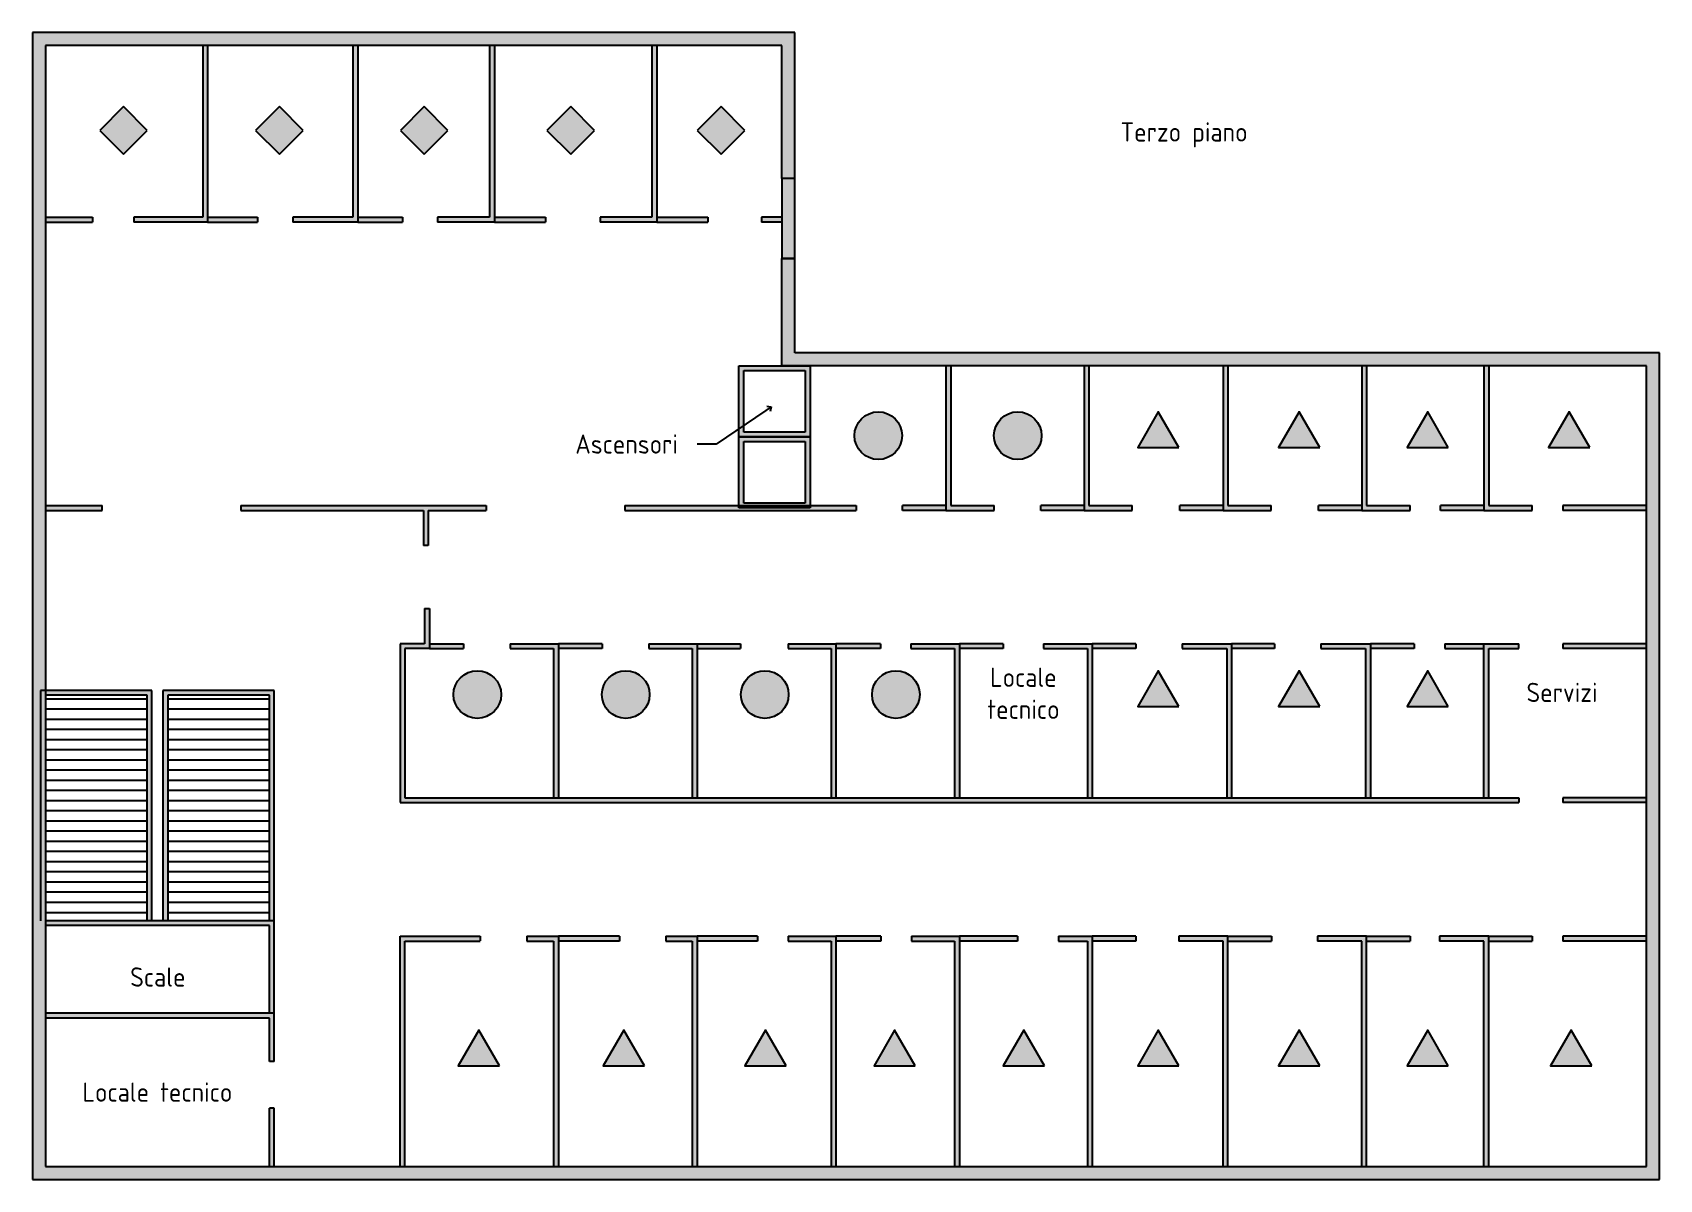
# Model space of a CAD drawing. Header units: metres. Extents: x 0 to 390, y 0 to 35.
# Drawn here: x 254 to 304.8, y -0.4 to 35.4 of the extents above; entities that cross this region are included whole.
import ezdxf
from ezdxf import colors
from ezdxf.entities.mleader import LeaderData, LeaderLine
from ezdxf.enums import TextEntityAlignment as Align
from ezdxf.math import Vec2, Vec3

# ---------------------------------------------------------------- set-up
doc = ezdxf.new("R2010")
doc.units = ezdxf.units.M
for name, color, linetype in [('00 PLANIMETRIA', 7, 'Continuous'), ('97 ANNOTAZIONI', 7, 'Continuous'), ('99 UTENZE', 7, 'Continuous')]:
    doc.layers.add(name, color=color, linetype=linetype)
doc.layers.get('0').off()
doc.styles.get("Standard").update_dxf_attribs({"font": 'isocp.shx', "height": 0.6, "bigfont": '@extfont2.shx'})
pattern_1 = [(0, (254.42965, 0), (0, 0.3175), [])]
pattern_2 = [(0, (194.43, 0), (0, 6.985), [5.08, -1.905]), (90, (194.43, 0), (-6.985, 4e-16), [5.08, -1.905])]

# ---------------------------------------------------------------- blocks, each defined once
blk = doc.blocks.new('_Open90')
at = {"color": 0, "linetype": 'ByBlock', "lineweight": -2}
for p, q in [((0, 0), (-1, 0)), ((-0.5, 0.5), (0, 0)), ((0, 0), (-0.5, -0.5))]:
    blk.add_line(p, q, dxfattribs=at)

msp = doc.modelspace()

# ---------------------------------------------------------------- hatches: boundary and pattern name
at = {"layer": '00 PLANIMETRIA'}
h = msp.add_hatch(color=256, dxfattribs=at)
h.dxf.hatch_style = 1
h.paths.add_polyline_path([(277.43, 30.848), (277.83, 30.848), (277.83, 35.4), (254.03, 35.4), (254.03, -0.4), (304.83, -0.4), (304.83, 25.4), (277.83, 25.4), (277.83, 28.348), (277.43, 28.348), (277.43, 25), (304.43, 25), (304.43, 0), (254.43, 0), (254.43, 35), (277.43, 35)])
h = msp.add_hatch(color=256, dxfattribs=at)
h.dxf.hatch_style = 1
h.paths.add_polyline_path([(259.492, 35), (259.342, 35), (259.342, 29.633), (257.188, 29.633), (257.188, 29.483), (259.492, 29.483)])
h = msp.add_hatch(color=256, dxfattribs=at)
h.dxf.hatch_style = 1
h.paths.add_polyline_path([(264.185, 35), (264.035, 35), (264.035, 29.633), (262.16, 29.633), (262.16, 29.483), (264.185, 29.483)])
h = msp.add_hatch(color=256, dxfattribs=at)
h.dxf.hatch_style = 1
h.paths.add_polyline_path([(268.453, 35), (268.303, 35), (268.303, 29.633), (266.674, 29.633), (266.674, 29.483), (268.453, 29.483)])
h = msp.add_hatch(color=256, dxfattribs=at)
h.dxf.hatch_style = 1
h.paths.add_polyline_path([(273.52, 35), (273.37, 35), (273.37, 29.633), (271.755, 29.633), (271.755, 29.483), (273.52, 29.483)])
h = msp.add_hatch(color=256, dxfattribs=at)
h.dxf.hatch_style = 1
h.paths.add_polyline_path([(277.43, 28.348), (277.83, 28.348), (277.83, 30.848), (277.43, 30.848)])
h = msp.add_hatch(dxfattribs=at)
h.set_pattern_fill('ANGLE', color=256)
h.set_pattern_definition(pattern_2)
h.paths.add_polyline_path([(282.64, 30.848), (282.24, 30.848), (282.24, 29.558), (282.64, 29.558)])
h = msp.add_hatch(color=256, dxfattribs=at)
h.dxf.hatch_style = 1
h.paths.add_polyline_path([(255.902, 29.633), (254.43, 29.633), (254.43, 29.483), (255.902, 29.483)])
h = msp.add_hatch(color=256, dxfattribs=at)
h.dxf.hatch_style = 1
h.paths.add_polyline_path([(261.05, 29.633), (259.492, 29.633), (259.492, 29.483), (261.05, 29.483)])
h = msp.add_hatch(color=256, dxfattribs=at)
h.dxf.hatch_style = 1
h.paths.add_polyline_path([(265.58, 29.633), (264.185, 29.633), (264.185, 29.483), (265.58, 29.483)])
h = msp.add_hatch(color=256, dxfattribs=at)
h.dxf.hatch_style = 1
h.paths.add_polyline_path([(270.048, 29.633), (268.453, 29.633), (268.453, 29.483), (270.048, 29.483)])
h = msp.add_hatch(color=256, dxfattribs=at)
h.dxf.hatch_style = 1
h.paths.add_polyline_path([(275.119, 29.633), (273.52, 29.633), (273.52, 29.483), (275.119, 29.483)])
h = msp.add_hatch(color=256, dxfattribs=at)
h.dxf.hatch_style = 1
h.paths.add_polyline_path([(277.43, 29.633), (276.796, 29.633), (276.796, 29.483), (277.43, 29.483)])
h = msp.add_hatch(dxfattribs=at)
h.set_pattern_fill('ANGLE', color=256)
h.set_pattern_definition(pattern_2)
h.paths.add_polyline_path([(282.64, 29.558), (282.24, 29.558), (282.24, 28.348), (282.64, 28.348)])
h = msp.add_hatch(color=256, dxfattribs=at)
h.dxf.hatch_style = 1
h.paths.add_polyline_path([(276.235, 24.85), (278.156, 24.85), (278.156, 22.93), (276.235, 22.93), (276.235, 23.134), (276.085, 23.032), (276.085, 22.78), (278.306, 22.78), (278.306, 25), (276.085, 25), (276.085, 23.032), (276.235, 23.134)])
h = msp.add_hatch(dxfattribs=at)
h.set_pattern_fill('ANGLE', color=256)
h.set_pattern_definition(pattern_2)
h.paths.add_polyline_path([(283.115, 25), (280.895, 25), (280.895, 23.032), (281.045, 23.134), (281.045, 24.85), (282.965, 24.85), (282.965, 22.93), (281.045, 22.93), (281.045, 23.134), (280.895, 23.032), (280.895, 22.78), (283.115, 22.78)])
h = msp.add_hatch(color=256, dxfattribs=at)
h.dxf.hatch_style = 1
h.paths.add_polyline_path([(282.701, 25), (282.551, 25), (282.551, 20.485), (284.056, 20.485), (284.056, 20.635), (282.701, 20.635)])
h = msp.add_hatch(color=256, dxfattribs=at)
h.dxf.hatch_style = 1
h.paths.add_polyline_path([(288.369, 20.635), (287.014, 20.635), (287.014, 25), (286.864, 25), (286.864, 20.485), (288.369, 20.485)])
h = msp.add_hatch(color=256, dxfattribs=at)
h.dxf.hatch_style = 1
h.paths.add_polyline_path([(292.71, 20.635), (291.355, 20.635), (291.355, 25), (291.205, 25), (291.205, 20.485), (292.71, 20.485)])
h = msp.add_hatch(color=256, dxfattribs=at)
h.dxf.hatch_style = 1
h.paths.add_polyline_path([(297.042, 20.635), (295.687, 20.635), (295.687, 25), (295.537, 25), (295.537, 20.485), (297.042, 20.485)])
h = msp.add_hatch(color=256, dxfattribs=at)
h.dxf.hatch_style = 1
h.paths.add_polyline_path([(300.853, 20.635), (299.498, 20.635), (299.498, 25), (299.348, 25), (299.348, 20.485), (300.853, 20.485)])
h = msp.add_hatch(color=256, dxfattribs=at)
h.dxf.hatch_style = 1
h.paths.add_polyline_path([(278.306, 22.78), (276.085, 22.78), (276.085, 20.635), (278.306, 20.635)])
h.paths.add_polyline_path([(276.235, 22.63), (278.156, 22.63), (278.156, 20.71), (276.235, 20.71)], flags=16)
h = msp.add_hatch(color=256, dxfattribs=at)
h.dxf.hatch_style = 1
h.paths.add_polyline_path([(256.201, 20.635), (254.43, 20.635), (254.43, 20.485), (256.201, 20.485)])
h = msp.add_hatch(color=256, dxfattribs=at)
h.dxf.hatch_style = 1
h.paths.add_polyline_path([(268.196, 20.635), (266.387, 20.635), (266.235, 20.635), (260.536, 20.635), (260.536, 20.485), (266.235, 20.485), (266.235, 19.384), (266.385, 19.384), (266.385, 20.485), (268.196, 20.485)])
h = msp.add_hatch(color=256, dxfattribs=at)
h.dxf.hatch_style = 1
h.paths.add_polyline_path([(279.744, 20.635), (278.306, 20.635), (278.306, 20.56), (276.085, 20.56), (276.085, 20.635), (272.526, 20.635), (272.526, 20.485), (279.744, 20.485)])
h = msp.add_hatch(color=256, dxfattribs=at)
h.dxf.hatch_style = 1
h.paths.add_polyline_path([(278.306, 20.635), (276.085, 20.635), (276.085, 20.56), (278.306, 20.56)], flags=17)
h = msp.add_hatch(color=256, dxfattribs=at)
h.dxf.hatch_style = 1
h.paths.add_polyline_path([(282.551, 20.635), (281.199, 20.635), (281.199, 20.485), (282.551, 20.485)])
h = msp.add_hatch(color=256, dxfattribs=at)
h.dxf.hatch_style = 1
h.paths.add_polyline_path([(286.864, 20.635), (285.511, 20.635), (285.511, 20.485), (286.864, 20.485)])
h = msp.add_hatch(color=256, dxfattribs=at)
h.dxf.hatch_style = 1
h.paths.add_polyline_path([(291.205, 20.635), (289.853, 20.635), (289.853, 20.485), (291.205, 20.485)])
h = msp.add_hatch(color=256, dxfattribs=at)
h.dxf.hatch_style = 1
h.paths.add_polyline_path([(295.537, 20.635), (294.184, 20.635), (294.184, 20.485), (295.537, 20.485)])
h = msp.add_hatch(color=256, dxfattribs=at)
h.dxf.hatch_style = 1
h.paths.add_polyline_path([(299.348, 20.635), (297.995, 20.635), (297.995, 20.485), (299.348, 20.485)])
h = msp.add_hatch(color=256, dxfattribs=at)
h.dxf.hatch_style = 1
h.paths.add_polyline_path([(304.43, 20.635), (301.817, 20.635), (301.817, 20.485), (304.43, 20.485)])
h = msp.add_hatch(color=256, dxfattribs=at)
h.dxf.hatch_style = 1
h.paths.add_polyline_path([(300.435, 11.513), (265.655, 11.513), (265.655, 16.172), (266.421, 16.172), (266.421, 17.425), (266.271, 17.425), (266.271, 16.322), (265.505, 16.322), (265.505, 11.363), (300.435, 11.363)])
h = msp.add_hatch(color=256, dxfattribs=at)
h.dxf.hatch_style = 1
h.paths.add_polyline_path([(267.484, 16.322), (266.421, 16.322), (266.421, 16.172), (267.484, 16.172)])
h = msp.add_hatch(color=256, dxfattribs=at)
h.dxf.hatch_style = 1
h.paths.add_polyline_path([(270.449, 16.322), (268.945, 16.322), (268.945, 16.172), (270.299, 16.172), (270.299, 11.513), (270.449, 11.513)], flags=17)
h = msp.add_hatch(color=256, dxfattribs=at)
h.dxf.hatch_style = 1
h.paths.add_polyline_path([(271.816, 16.322), (270.449, 16.322), (270.449, 16.172), (271.816, 16.172)], flags=17)
h = msp.add_hatch(color=256, dxfattribs=at)
h.dxf.hatch_style = 1
h.paths.add_polyline_path([(274.779, 16.322), (273.269, 16.322), (273.269, 16.172), (274.629, 16.172), (274.629, 11.513), (274.779, 11.513)], flags=17)
h = msp.add_hatch(color=256, dxfattribs=at)
h.dxf.hatch_style = 1
h.paths.add_polyline_path([(276.14, 16.322), (274.779, 16.322), (274.779, 16.172), (276.14, 16.172)], flags=17)
h = msp.add_hatch(color=256, dxfattribs=at)
h.dxf.hatch_style = 1
h.paths.add_polyline_path([(279.116, 16.322), (277.62, 16.322), (277.62, 16.172), (278.966, 16.172), (278.966, 11.513), (279.116, 11.513)], flags=17)
h = msp.add_hatch(color=256, dxfattribs=at)
h.dxf.hatch_style = 1
h.paths.add_polyline_path([(280.504, 16.322), (279.116, 16.322), (279.116, 16.172), (280.504, 16.172)], flags=17)
h = msp.add_hatch(color=256, dxfattribs=at)
h.dxf.hatch_style = 1
h.paths.add_polyline_path([(282.972, 16.322), (281.459, 16.322), (281.459, 16.172), (282.822, 16.172), (282.822, 11.513), (282.972, 11.513)], flags=17)
h = msp.add_hatch(color=256, dxfattribs=at)
h.dxf.hatch_style = 1
h.paths.add_polyline_path([(284.335, 16.322), (282.972, 16.322), (282.972, 16.172), (284.335, 16.172)], flags=17)
h = msp.add_hatch(color=256, dxfattribs=at)
h.dxf.hatch_style = 1
h.paths.add_polyline_path([(287.118, 16.322), (285.595, 16.322), (285.595, 16.172), (286.968, 16.172), (286.968, 11.513), (287.118, 11.513)], flags=17)
h = msp.add_hatch(color=256, dxfattribs=at)
h.dxf.hatch_style = 1
h.paths.add_polyline_path([(288.483, 16.322), (287.118, 16.322), (287.118, 16.172), (288.483, 16.172)], flags=17)
h = msp.add_hatch(color=256, dxfattribs=at)
h.dxf.hatch_style = 1
h.paths.add_polyline_path([(291.469, 16.322), (289.93, 16.322), (289.93, 16.172), (291.319, 16.172), (291.319, 11.513), (291.469, 11.513)], flags=17)
h = msp.add_hatch(color=256, dxfattribs=at)
h.dxf.hatch_style = 1
h.paths.add_polyline_path([(292.812, 16.322), (291.469, 16.322), (291.469, 16.172), (292.812, 16.172)], flags=17)
h = msp.add_hatch(color=256, dxfattribs=at)
h.dxf.hatch_style = 1
h.paths.add_polyline_path([(295.802, 16.322), (294.252, 16.322), (294.252, 16.172), (295.652, 16.172), (295.652, 11.513), (295.802, 11.513)], flags=17)
h = msp.add_hatch(color=256, dxfattribs=at)
h.dxf.hatch_style = 1
h.paths.add_polyline_path([(297.172, 16.322), (295.802, 16.322), (295.802, 16.172), (297.172, 16.172)], flags=17)
h = msp.add_hatch(color=256, dxfattribs=at)
h.dxf.hatch_style = 1
h.paths.add_polyline_path([(299.348, 16.322), (298.124, 16.322), (298.124, 16.172), (299.348, 16.172)], flags=17)
h = msp.add_hatch(color=256, dxfattribs=at)
h.dxf.hatch_style = 1
h.paths.add_polyline_path([(300.442, 16.322), (299.348, 16.322), (299.348, 11.513), (299.498, 11.513), (299.498, 16.172), (300.442, 16.172)])
h = msp.add_hatch(color=256, dxfattribs=at)
h.dxf.hatch_style = 1
h.paths.add_polyline_path([(304.43, 16.322), (301.817, 16.322), (301.817, 16.172), (304.43, 16.172)])
h = msp.add_hatch(color=256, dxfattribs=at)
h.dxf.hatch_style = 1
h.paths.add_polyline_path([(257.756, 14.867), (254.43, 14.867), (254.43, 14.717), (257.606, 14.717), (257.606, 7.672), (257.756, 7.672)])
h = msp.add_hatch(color=256, dxfattribs=at)
h.dxf.hatch_style = 1
h.paths.add_polyline_path([(261.578, 14.867), (258.101, 14.867), (258.101, 7.672), (258.251, 7.672), (258.251, 14.717), (261.428, 14.717), (261.428, 7.672), (261.578, 7.672)])
h = msp.add_hatch(dxfattribs=at)
h.set_pattern_fill('LINE', color=256, scale=0.1)
h.set_pattern_definition(pattern_1)
h.paths.add_polyline_path([(257.606, 7.672), (257.606, 14.717), (254.43, 14.717), (254.43, 7.672)])
h = msp.add_hatch(dxfattribs=at)
h.set_pattern_fill('LINE', color=256, scale=0.1)
h.set_pattern_definition(pattern_1)
h.paths.add_polyline_path([(258.251, 7.672), (261.428, 7.672), (261.428, 14.717), (258.251, 14.717)])
h = msp.add_hatch(color=256, dxfattribs=at)
h.dxf.hatch_style = 1
h.paths.add_polyline_path([(304.43, 11.513), (301.817, 11.513), (301.817, 11.363), (304.43, 11.363)])
h = msp.add_hatch(color=256, dxfattribs=at)
h.dxf.hatch_style = 1
h.paths.add_polyline_path([(261.578, 7.672), (254.43, 7.672), (254.43, 7.522), (261.428, 7.522), (261.428, 4.789), (261.578, 4.789)])
h = msp.add_hatch(color=256, dxfattribs=at)
h.dxf.hatch_style = 1
h.paths.add_polyline_path([(268.002, 7.192), (265.505, 7.192), (265.505, 0), (265.655, 0), (265.655, 7.042), (268.002, 7.042)])
h = msp.add_hatch(color=256, dxfattribs=at)
h.dxf.hatch_style = 1
h.paths.add_polyline_path([(270.449, 7.192), (269.469, 7.192), (269.469, 7.042), (270.299, 7.042), (270.299, 0), (270.449, 0)])
h = msp.add_hatch(color=256, dxfattribs=at)
h.dxf.hatch_style = 1
h.paths.add_polyline_path([(272.359, 7.192), (270.449, 7.192), (270.449, 7.042), (272.359, 7.042)])
h = msp.add_hatch(color=256, dxfattribs=at)
h.dxf.hatch_style = 1
h.paths.add_polyline_path([(274.779, 7.192), (273.799, 7.192), (273.799, 7.042), (274.629, 7.042), (274.629, 0), (274.779, 0)])
h = msp.add_hatch(color=256, dxfattribs=at)
h.dxf.hatch_style = 1
h.paths.add_polyline_path([(276.671, 7.192), (274.779, 7.192), (274.779, 7.042), (276.671, 7.042)])
h = msp.add_hatch(color=256, dxfattribs=at)
h.dxf.hatch_style = 1
h.paths.add_polyline_path([(279.116, 7.192), (277.624, 7.192), (277.624, 7.042), (278.966, 7.042), (278.966, 0), (279.116, 0)])
h = msp.add_hatch(color=256, dxfattribs=at)
h.dxf.hatch_style = 1
h.paths.add_polyline_path([(280.516, 7.192), (279.116, 7.192), (279.116, 7.042), (280.516, 7.042)])
h = msp.add_hatch(color=256, dxfattribs=at)
h.dxf.hatch_style = 1
h.paths.add_polyline_path([(282.972, 7.192), (281.476, 7.192), (281.476, 7.042), (282.822, 7.042), (282.822, 0), (282.972, 0)])
h = msp.add_hatch(color=256, dxfattribs=at)
h.dxf.hatch_style = 1
h.paths.add_polyline_path([(284.788, 7.192), (282.972, 7.192), (282.972, 7.042), (284.788, 7.042)])
h = msp.add_hatch(color=256, dxfattribs=at)
h.dxf.hatch_style = 1
h.paths.add_polyline_path([(287.118, 7.192), (286.063, 7.192), (286.063, 7.042), (286.968, 7.042), (286.968, 0), (287.118, 0)])
h = msp.add_hatch(color=256, dxfattribs=at)
h.dxf.hatch_style = 1
h.paths.add_polyline_path([(288.483, 7.192), (287.118, 7.192), (287.118, 7.042), (288.483, 7.042)])
h = msp.add_hatch(color=256, dxfattribs=at)
h.dxf.hatch_style = 1
h.paths.add_polyline_path([(291.355, 7.192), (289.823, 7.192), (289.823, 7.042), (291.205, 7.042), (291.205, 0), (291.355, 0)])
h = msp.add_hatch(color=256, dxfattribs=at)
h.dxf.hatch_style = 1
h.paths.add_polyline_path([(292.718, 7.192), (291.355, 7.192), (291.355, 7.042), (292.718, 7.042)])
h = msp.add_hatch(color=256, dxfattribs=at)
h.dxf.hatch_style = 1
h.paths.add_polyline_path([(295.687, 7.192), (294.155, 7.192), (294.155, 7.042), (295.537, 7.042), (295.537, 0), (295.687, 0)])
h = msp.add_hatch(color=256, dxfattribs=at)
h.dxf.hatch_style = 1
h.paths.add_polyline_path([(297.049, 7.192), (295.687, 7.192), (295.687, 7.042), (297.049, 7.042)])
h = msp.add_hatch(color=256, dxfattribs=at)
h.dxf.hatch_style = 1
h.paths.add_polyline_path([(299.498, 7.192), (297.966, 7.192), (297.966, 7.042), (299.348, 7.042), (299.348, 0), (299.498, 0)])
h = msp.add_hatch(color=256, dxfattribs=at)
h.dxf.hatch_style = 1
h.paths.add_polyline_path([(300.86, 7.192), (299.498, 7.192), (299.498, 7.042), (300.86, 7.042)])
h = msp.add_hatch(color=256, dxfattribs=at)
h.dxf.hatch_style = 1
h.paths.add_polyline_path([(304.43, 7.192), (301.817, 7.192), (301.817, 7.042), (304.43, 7.042)])
h = msp.add_hatch(color=256, dxfattribs=at)
h.dxf.hatch_style = 1
h.paths.add_polyline_path([(261.578, 4.789), (254.43, 4.789), (254.43, 4.639), (261.428, 4.639), (261.428, 3.279), (261.578, 3.279)])
h = msp.add_hatch(color=256, dxfattribs=at)
h.dxf.hatch_style = 1
h.paths.add_polyline_path([(261.578, 1.83), (261.428, 1.83), (261.428, 0), (261.578, 0)])
at = {"layer": '99 UTENZE'}
h = msp.add_hatch(color=256, dxfattribs=at)
h.dxf.hatch_style = 1
h.paths.add_polyline_path([(257.614, 32.347), (256.87, 33.09), (256.127, 32.347), (256.87, 31.603)])
h = msp.add_hatch(color=256, dxfattribs=at)
h.dxf.hatch_style = 1
h.paths.add_polyline_path([(262.481, 32.347), (261.737, 33.09), (260.994, 32.347), (261.737, 31.603)])
h = msp.add_hatch(color=256, dxfattribs=at)
h.dxf.hatch_style = 1
h.paths.add_polyline_path([(267.002, 32.347), (266.258, 33.09), (265.515, 32.347), (266.258, 31.603)])
h = msp.add_hatch(color=256, dxfattribs=at)
h.dxf.hatch_style = 1
h.paths.add_polyline_path([(271.58, 32.347), (270.837, 33.09), (270.093, 32.347), (270.837, 31.603)])
h = msp.add_hatch(color=256, dxfattribs=at)
h.dxf.hatch_style = 1
h.paths.add_polyline_path([(276.274, 32.347), (275.531, 33.09), (274.787, 32.347), (275.531, 31.603)])
h = msp.add_hatch(color=256, dxfattribs=at)
h.dxf.hatch_style = 1
h.paths.add_polyline_path([(279.694, 22.817, 1), (281.181, 22.817, 1)])
h = msp.add_hatch(color=256, dxfattribs=at)
h.dxf.hatch_style = 1
h.paths.add_polyline_path([(285.537, 22.817, 1), (284.05, 22.817, 1)])
h = msp.add_hatch(color=256, dxfattribs=at)
h.dxf.hatch_style = 1
h.paths.add_polyline_path([(289.182, 23.561), (288.538, 22.446), (289.826, 22.446)])
h = msp.add_hatch(color=256, dxfattribs=at)
h.dxf.hatch_style = 1
h.paths.add_polyline_path([(293.577, 23.561), (292.933, 22.446), (294.22, 22.446)])
h = msp.add_hatch(color=256, dxfattribs=at)
h.dxf.hatch_style = 1
h.paths.add_polyline_path([(297.593, 23.561), (296.949, 22.446), (298.237, 22.446)])
h = msp.add_hatch(color=256, dxfattribs=at)
h.dxf.hatch_style = 1
h.paths.add_polyline_path([(302.009, 23.561), (301.365, 22.446), (302.653, 22.446)])
h = msp.add_hatch(color=256, dxfattribs=at)
h.dxf.hatch_style = 1
h.paths.add_polyline_path([(267.175, 14.736, 1), (268.662, 14.736, 1)])
h = msp.add_hatch(color=256, dxfattribs=at)
h.dxf.hatch_style = 1
h.paths.add_polyline_path([(271.809, 14.736, 1), (273.296, 14.736, 1)])
h = msp.add_hatch(color=256, dxfattribs=at)
h.dxf.hatch_style = 1
h.paths.add_polyline_path([(276.151, 14.736, 1), (277.638, 14.736, 1)])
h = msp.add_hatch(color=256, dxfattribs=at)
h.dxf.hatch_style = 1
h.paths.add_polyline_path([(280.245, 14.736, 1), (281.732, 14.736, 1)])
h = msp.add_hatch(color=256, dxfattribs=at)
h.dxf.hatch_style = 1
h.paths.add_polyline_path([(289.182, 15.48), (288.538, 14.364), (289.826, 14.364)])
h = msp.add_hatch(color=256, dxfattribs=at)
h.dxf.hatch_style = 1
h.paths.add_polyline_path([(293.577, 15.48), (292.933, 14.364), (294.22, 14.364)])
h = msp.add_hatch(color=256, dxfattribs=at)
h.dxf.hatch_style = 1
h.paths.add_polyline_path([(297.593, 15.48), (296.949, 14.364), (298.237, 14.364)])
h = msp.add_hatch(color=256, dxfattribs=at)
h.dxf.hatch_style = 1
h.paths.add_polyline_path([(267.963, 4.265), (267.319, 3.149), (268.607, 3.149)])
h = msp.add_hatch(color=256, dxfattribs=at)
h.dxf.hatch_style = 1
h.paths.add_polyline_path([(272.494, 4.265), (271.85, 3.149), (273.138, 3.149)])
h = msp.add_hatch(color=256, dxfattribs=at)
h.dxf.hatch_style = 1
h.paths.add_polyline_path([(276.918, 4.265), (276.274, 3.149), (277.561, 3.149)])
h = msp.add_hatch(color=256, dxfattribs=at)
h.dxf.hatch_style = 1
h.paths.add_polyline_path([(280.949, 4.265), (280.305, 3.149), (281.593, 3.149)])
h = msp.add_hatch(color=256, dxfattribs=at)
h.dxf.hatch_style = 1
h.paths.add_polyline_path([(284.98, 4.265), (284.336, 3.149), (285.624, 3.149)])
h = msp.add_hatch(color=256, dxfattribs=at)
h.dxf.hatch_style = 1
h.paths.add_polyline_path([(289.182, 4.265), (288.538, 3.149), (289.826, 3.149)])
h = msp.add_hatch(color=256, dxfattribs=at)
h.dxf.hatch_style = 1
h.paths.add_polyline_path([(293.577, 4.265), (292.933, 3.149), (294.22, 3.149)])
h = msp.add_hatch(color=256, dxfattribs=at)
h.dxf.hatch_style = 1
h.paths.add_polyline_path([(297.593, 4.265), (296.949, 3.149), (298.237, 3.149)])
h = msp.add_hatch(color=256, dxfattribs=at)
h.dxf.hatch_style = 1
h.paths.add_polyline_path([(302.072, 4.265), (301.428, 3.149), (302.716, 3.149)])

# ---------------------------------------------------------------- linework, layer by layer
at = {"layer": '00 PLANIMETRIA'}
for p, q in [((277.83, 35.4), (254.03, 35.4)), ((254.03, 35.4), (254.03, -0.4)), ((277.83, 30.848), (277.83, 35.4)), ((277.43, 35), (254.43, 35)), ((254.43, 35), (254.43, 0)), ((259.342, 35), (259.342, 29.633)), ((259.492, 35), (259.492, 29.483)), ((264.035, 35), (264.035, 29.633)), ((264.185, 35), (264.185, 29.483)), ((268.303, 35), (268.303, 29.633)), ((268.453, 35), (268.453, 29.483)), ((273.37, 35), (273.37, 29.633)), ((273.52, 35), (273.52, 29.483)), ((277.43, 30.848), (277.43, 35)), ((277.83, 30.848), (277.43, 30.848)), ((277.43, 30.848), (277.43, 28.348)), ((277.83, 30.848), (277.43, 30.848)), ((277.83, 28.348), (277.83, 30.848)), ((254.43, 29.633), (255.902, 29.633)), ((254.43, 29.483), (255.902, 29.483)), ((255.902, 29.633), (255.902, 29.483)), ((259.342, 29.633), (257.188, 29.633)), ((257.188, 29.633), (257.188, 29.483)), ((259.492, 29.483), (257.188, 29.483)), ((259.492, 29.633), (261.05, 29.633)), ((259.492, 29.483), (261.05, 29.483)), ((261.05, 29.633), (261.05, 29.483)), ((264.035, 29.633), (262.16, 29.633)), ((262.16, 29.633), (262.16, 29.483)), ((264.185, 29.483), (262.16, 29.483)), ((264.185, 29.633), (265.58, 29.633)), ((264.185, 29.483), (265.58, 29.483)), ((265.58, 29.633), (265.58, 29.483)), ((268.303, 29.633), (266.674, 29.633)), ((266.674, 29.633), (266.674, 29.483)), ((268.453, 29.483), (266.674, 29.483)), ((268.453, 29.633), (270.048, 29.633)), ((268.453, 29.483), (270.048, 29.483)), ((270.048, 29.633), (270.048, 29.483)), ((273.37, 29.633), (271.755, 29.633)), ((271.755, 29.633), (271.755, 29.483)), ((273.52, 29.483), (271.755, 29.483)), ((273.52, 29.633), (275.119, 29.633)), ((273.52, 29.483), (275.119, 29.483)), ((275.119, 29.633), (275.119, 29.483)), ((277.43, 29.633), (276.796, 29.633)), ((276.796, 29.633), (276.796, 29.483)), ((277.43, 29.483), (276.796, 29.483)), ((277.43, 25), (277.43, 28.348)), ((277.83, 28.348), (277.43, 28.348)), ((277.43, 28.348), (277.83, 28.348)), ((277.83, 25.4), (277.83, 28.348)), ((304.83, 25.4), (277.83, 25.4)), ((304.83, -0.4), (304.83, 25.4)), ((276.085, 25), (278.306, 25)), ((276.085, 22.78), (276.085, 25)), ((304.43, 25), (277.43, 25)), ((278.306, 25), (278.306, 22.78)), ((282.551, 25), (282.551, 20.485)), ((282.701, 25), (282.701, 20.635)), ((286.864, 25), (286.864, 20.485)), ((287.014, 25), (287.014, 20.635)), ((291.205, 25), (291.205, 20.485)), ((291.355, 25), (291.355, 20.635)), ((295.537, 25), (295.537, 20.485)), ((295.687, 25), (295.687, 20.635)), ((299.348, 25), (299.348, 20.485)), ((299.498, 25), (299.498, 20.635)), ((304.43, 0), (304.43, 25)), ((276.235, 24.85), (278.156, 24.85)), ((276.235, 22.93), (276.235, 24.85)), ((278.156, 24.85), (278.156, 22.93)), ((278.156, 22.93), (276.235, 22.93)), ((278.306, 22.78), (276.085, 22.78)), ((276.085, 22.78), (278.306, 22.78)), ((276.085, 20.56), (276.085, 22.78)), ((276.235, 22.63), (278.156, 22.63)), ((276.235, 20.71), (276.235, 22.63)), ((278.156, 22.63), (278.156, 20.71)), ((278.306, 22.78), (278.306, 20.56)), ((254.43, 20.635), (256.201, 20.635)), ((254.43, 20.485), (256.201, 20.485)), ((256.201, 20.485), (256.201, 20.635)), ((260.536, 20.635), (266.235, 20.635)), ((260.536, 20.635), (260.536, 20.485)), ((260.536, 20.485), (266.235, 20.485)), ((266.235, 20.635), (266.387, 20.635)), ((266.235, 20.485), (266.235, 19.384)), ((266.385, 20.485), (266.385, 19.384)), ((266.387, 20.635), (268.196, 20.635)), ((266.387, 20.485), (268.196, 20.485)), ((268.196, 20.635), (268.196, 20.485)), ((272.526, 20.635), (279.744, 20.635)), ((272.526, 20.635), (272.526, 20.485)), ((272.526, 20.485), (279.744, 20.485)), ((278.306, 20.56), (276.085, 20.56)), ((278.156, 20.71), (276.235, 20.71)), ((279.744, 20.635), (279.744, 20.485)), ((282.551, 20.635), (281.199, 20.635)), ((281.199, 20.485), (281.199, 20.635)), ((282.551, 20.485), (281.199, 20.485)), ((282.551, 20.485), (284.056, 20.485)), ((282.701, 20.635), (284.056, 20.635)), ((284.056, 20.485), (284.056, 20.635)), ((286.864, 20.635), (285.511, 20.635)), ((285.511, 20.485), (285.511, 20.635)), ((286.864, 20.485), (285.511, 20.485)), ((286.864, 20.485), (288.369, 20.485)), ((287.014, 20.635), (288.369, 20.635)), ((288.369, 20.485), (288.369, 20.635)), ((291.205, 20.635), (289.853, 20.635)), ((289.853, 20.485), (289.853, 20.635)), ((291.205, 20.485), (289.853, 20.485)), ((291.205, 20.485), (292.71, 20.485)), ((291.355, 20.635), (292.71, 20.635)), ((292.71, 20.485), (292.71, 20.635)), ((295.537, 20.635), (294.184, 20.635)), ((294.184, 20.485), (294.184, 20.635)), ((295.537, 20.485), (294.184, 20.485)), ((295.537, 20.485), (297.042, 20.485)), ((295.687, 20.635), (297.042, 20.635)), ((297.042, 20.485), (297.042, 20.635)), ((299.348, 20.635), (297.995, 20.635)), ((297.995, 20.485), (297.995, 20.635)), ((299.348, 20.485), (297.995, 20.485)), ((299.348, 20.485), (300.853, 20.485)), ((299.498, 20.635), (300.853, 20.635)), ((300.853, 20.485), (300.853, 20.635)), ((304.43, 20.635), (301.817, 20.635)), ((301.817, 20.635), (301.817, 20.485)), ((304.43, 20.485), (301.817, 20.485)), ((266.385, 19.384), (266.235, 19.384)), ((266.271, 17.425), (266.271, 16.322)), ((266.271, 17.425), (266.421, 17.425)), ((266.421, 17.425), (266.421, 16.172)), ((266.271, 16.322), (265.505, 16.322)), ((265.505, 16.322), (265.505, 11.363)), ((266.421, 16.322), (267.484, 16.322)), ((267.484, 16.322), (267.484, 16.172)), ((268.945, 16.322), (270.449, 16.322)), ((268.945, 16.322), (268.945, 16.172)), ((270.449, 16.322), (270.449, 11.513)), ((271.816, 16.322), (270.449, 16.322)), ((271.816, 16.322), (271.816, 16.172)), ((273.269, 16.322), (274.779, 16.322)), ((273.269, 16.322), (273.269, 16.172)), ((274.779, 16.322), (274.779, 11.513)), ((274.779, 16.322), (276.14, 16.322)), ((276.14, 16.322), (276.14, 16.172)), ((277.62, 16.322), (279.116, 16.322)), ((277.62, 16.322), (277.62, 16.172)), ((279.116, 16.322), (279.116, 11.513)), ((280.504, 16.322), (279.116, 16.322)), ((280.504, 16.322), (280.504, 16.172)), ((281.459, 16.322), (282.972, 16.322)), ((281.459, 16.322), (281.459, 16.172)), ((282.972, 16.322), (282.972, 11.513)), ((284.335, 16.322), (282.972, 16.322)), ((284.335, 16.322), (284.335, 16.172)), ((285.595, 16.322), (287.118, 16.322)), ((285.595, 16.322), (285.595, 16.172)), ((287.118, 16.322), (287.118, 11.513)), ((288.483, 16.322), (287.118, 16.322)), ((288.483, 16.322), (288.483, 16.172)), ((289.93, 16.322), (291.469, 16.322)), ((289.93, 16.322), (289.93, 16.172)), ((291.469, 16.322), (291.469, 11.513)), ((292.812, 16.322), (291.469, 16.322)), ((292.812, 16.322), (292.812, 16.172)), ((294.252, 16.322), (295.802, 16.322)), ((294.252, 16.322), (294.252, 16.172)), ((295.802, 16.322), (295.802, 11.513)), ((297.172, 16.322), (295.802, 16.322)), ((297.172, 16.322), (297.172, 16.172)), ((298.124, 16.322), (299.348, 16.322)), ((298.124, 16.322), (298.124, 16.172)), ((299.348, 11.513), (299.348, 16.322)), ((299.348, 16.322), (300.442, 16.322)), ((300.442, 16.172), (300.442, 16.322)), ((304.43, 16.322), (301.817, 16.322)), ((301.817, 16.322), (301.817, 16.172)), ((266.421, 16.172), (265.655, 16.172)), ((265.655, 16.172), (265.655, 11.513)), ((266.421, 16.172), (267.484, 16.172)), ((268.945, 16.172), (270.299, 16.172)), ((270.299, 16.172), (270.299, 11.513)), ((271.816, 16.172), (270.449, 16.172)), ((273.269, 16.172), (274.629, 16.172)), ((274.629, 16.172), (274.629, 11.513)), ((274.779, 16.172), (276.14, 16.172)), ((277.62, 16.172), (278.966, 16.172)), ((278.966, 16.172), (278.966, 11.513)), ((280.504, 16.172), (279.116, 16.172)), ((281.459, 16.172), (282.822, 16.172)), ((282.822, 16.172), (282.822, 11.513)), ((284.335, 16.172), (282.972, 16.172)), ((285.595, 16.172), (286.968, 16.172)), ((286.968, 16.172), (286.968, 11.513)), ((288.483, 16.172), (287.118, 16.172)), ((289.93, 16.172), (291.319, 16.172)), ((291.319, 16.172), (291.319, 11.513)), ((292.812, 16.172), (291.469, 16.172)), ((294.252, 16.172), (295.652, 16.172)), ((295.652, 16.172), (295.652, 11.513)), ((297.172, 16.172), (295.802, 16.172)), ((298.124, 16.172), (299.348, 16.172)), ((299.498, 11.513), (299.498, 16.172)), ((299.498, 16.172), (300.442, 16.172)), ((304.43, 16.172), (301.817, 16.172)), ((257.756, 14.867), (254.28, 14.867)), ((254.28, 14.867), (254.28, 7.672)), ((257.756, 7.672), (257.756, 14.867)), ((261.578, 14.867), (258.101, 14.867)), ((258.101, 14.867), (258.101, 7.672)), ((261.578, 7.672), (261.578, 14.867)), ((257.606, 14.717), (254.43, 14.717)), ((254.43, 14.717), (254.43, 7.672)), ((257.606, 7.672), (257.606, 14.717)), ((261.428, 14.717), (258.251, 14.717)), ((258.251, 14.717), (258.251, 7.672)), ((261.428, 7.672), (261.428, 14.717)), ((265.505, 11.363), (300.435, 11.363)), ((265.655, 11.513), (300.435, 11.513)), ((300.435, 11.513), (300.435, 11.363)), ((304.43, 11.513), (301.817, 11.513)), ((301.817, 11.513), (301.817, 11.363)), ((304.43, 11.363), (301.817, 11.363)), ((261.578, 7.672), (254.43, 7.672)), ((261.578, 4.789), (261.578, 7.672)), ((261.428, 7.522), (254.43, 7.522)), ((261.428, 4.789), (261.428, 7.522)), ((265.505, 0), (265.505, 7.192)), ((265.505, 7.192), (268.002, 7.192)), ((268.002, 7.192), (268.002, 7.049)), ((269.469, 7.192), (270.449, 7.192)), ((269.469, 7.192), (269.469, 7.042)), ((270.449, 7.192), (270.449, 0)), ((272.359, 7.192), (270.449, 7.192)), ((272.359, 7.192), (272.359, 7.042)), ((273.799, 7.192), (274.779, 7.192)), ((273.799, 7.192), (273.799, 7.042)), ((274.779, 7.192), (274.779, 0)), ((276.671, 7.192), (274.779, 7.192)), ((276.671, 7.192), (276.671, 7.042)), ((277.624, 7.192), (279.116, 7.192)), ((277.624, 7.192), (277.624, 7.042)), ((279.116, 7.192), (279.116, 0)), ((280.516, 7.192), (279.116, 7.192)), ((280.516, 7.192), (280.516, 7.042)), ((281.476, 7.192), (282.972, 7.192)), ((281.476, 7.192), (281.476, 7.042)), ((282.972, 7.192), (282.972, 0)), ((284.788, 7.192), (282.972, 7.192)), ((284.788, 7.192), (284.788, 7.042)), ((286.063, 7.192), (287.118, 7.192)), ((286.063, 7.192), (286.063, 7.042)), ((287.118, 7.192), (287.118, 0)), ((288.483, 7.192), (287.118, 7.192)), ((288.483, 7.192), (288.483, 7.042)), ((291.355, 7.192), (289.823, 7.192)), ((289.823, 7.192), (289.823, 7.042)), ((291.355, 0), (291.355, 7.192)), ((291.355, 7.192), (292.718, 7.192)), ((292.718, 7.192), (292.718, 7.042)), ((295.687, 7.192), (294.155, 7.192)), ((294.155, 7.192), (294.155, 7.042)), ((295.687, 0), (295.687, 7.192)), ((295.687, 7.192), (297.049, 7.192)), ((297.049, 7.192), (297.049, 7.042)), ((299.498, 7.192), (297.966, 7.192)), ((297.966, 7.192), (297.966, 7.042)), ((299.498, 0), (299.498, 7.192)), ((299.498, 7.192), (300.86, 7.192)), ((300.86, 7.192), (300.86, 7.042)), ((304.43, 7.192), (301.817, 7.192)), ((301.817, 7.192), (301.817, 7.042)), ((265.655, 0), (265.655, 7.042)), ((265.655, 7.042), (268.002, 7.042)), ((269.469, 7.042), (270.299, 7.042)), ((270.299, 7.042), (270.299, 0)), ((272.359, 7.042), (270.449, 7.042)), ((273.799, 7.042), (274.629, 7.042)), ((274.629, 7.042), (274.629, 0)), ((276.671, 7.042), (274.779, 7.042)), ((277.624, 7.042), (278.966, 7.042)), ((278.966, 7.042), (278.966, 0)), ((280.516, 7.042), (279.116, 7.042)), ((281.476, 7.042), (282.822, 7.042)), ((282.822, 7.042), (282.822, 0)), ((284.788, 7.042), (282.972, 7.042)), ((286.063, 7.042), (286.968, 7.042)), ((286.968, 7.042), (286.968, 0)), ((288.483, 7.042), (287.118, 7.042)), ((291.205, 7.042), (289.823, 7.042)), ((291.205, 0), (291.205, 7.042)), ((291.355, 7.042), (292.718, 7.042)), ((295.537, 7.042), (294.155, 7.042)), ((295.537, 0), (295.537, 7.042)), ((295.687, 7.042), (297.049, 7.042)), ((299.348, 7.042), (297.966, 7.042)), ((299.348, 0), (299.348, 7.042)), ((299.498, 7.042), (300.86, 7.042)), ((304.43, 7.042), (301.817, 7.042)), ((261.578, 4.789), (254.43, 4.789)), ((261.428, 4.639), (254.43, 4.639)), ((261.428, 3.279), (261.428, 4.639)), ((261.578, 3.279), (261.578, 4.789)), ((261.578, 3.279), (261.428, 3.279)), ((261.428, 0), (261.428, 1.83)), ((261.578, 1.83), (261.428, 1.83)), ((261.578, 0), (261.578, 1.83)), ((254.43, 0), (304.43, 0)), ((254.03, -0.4), (304.83, -0.4))]:
    msp.add_line(p, q, dxfattribs=at)
at = {"layer": '99 UTENZE'}
for p, q in [((256.87, 33.09), (256.127, 32.347)), ((257.614, 32.347), (256.87, 33.09)), ((261.737, 33.09), (260.994, 32.347)), ((262.481, 32.347), (261.737, 33.09)), ((266.258, 33.09), (265.515, 32.347)), ((267.002, 32.347), (266.258, 33.09)), ((270.837, 33.09), (270.093, 32.347)), ((271.58, 32.347), (270.837, 33.09)), ((275.531, 33.09), (274.787, 32.347)), ((276.274, 32.347), (275.531, 33.09)), ((256.127, 32.347), (256.87, 31.603)), ((256.87, 31.603), (257.614, 32.347)), ((260.994, 32.347), (261.737, 31.603)), ((261.737, 31.603), (262.481, 32.347)), ((265.515, 32.347), (266.258, 31.603)), ((266.258, 31.603), (267.002, 32.347)), ((270.093, 32.347), (270.837, 31.603)), ((270.837, 31.603), (271.58, 32.347)), ((274.787, 32.347), (275.531, 31.603)), ((275.531, 31.603), (276.274, 32.347))]:
    msp.add_line(p, q, dxfattribs=at)
for points in [[(289.826, 22.446), (289.182, 23.561), (288.538, 22.446)], [(294.22, 22.446), (293.577, 23.561), (292.933, 22.446)], [(298.237, 22.446), (297.593, 23.561), (296.949, 22.446)], [(302.653, 22.446), (302.009, 23.561), (301.365, 22.446)], [(289.826, 14.364), (289.182, 15.48), (288.538, 14.364)], [(294.22, 14.364), (293.577, 15.48), (292.933, 14.364)], [(298.237, 14.364), (297.593, 15.48), (296.949, 14.364)], [(268.607, 3.149), (267.963, 4.265), (267.319, 3.149)], [(273.138, 3.149), (272.494, 4.265), (271.85, 3.149)], [(277.561, 3.149), (276.918, 4.265), (276.274, 3.149)], [(281.593, 3.149), (280.949, 4.265), (280.305, 3.149)], [(285.624, 3.149), (284.98, 4.265), (284.336, 3.149)], [(289.826, 3.149), (289.182, 4.265), (288.538, 3.149)], [(294.22, 3.149), (293.577, 4.265), (292.933, 3.149)], [(298.237, 3.149), (297.593, 4.265), (296.949, 3.149)], [(302.716, 3.149), (302.072, 4.265), (301.428, 3.149)]]:
    msp.add_lwpolyline(points, close=True, dxfattribs=at)
for centre in [(280.438, 22.817), (284.793, 22.817), (267.918, 14.736), (272.552, 14.736), (276.895, 14.736), (280.988, 14.736)]:
    msp.add_circle(centre, 0.744, dxfattribs=at)

# ---------------------------------------------------------------- texts
at = {"layer": '97 ANNOTAZIONI'}
for s, p in [('Terzo piano', (288.001, 31.997)), ('Servizi', (300.678, 14.503))]:
    msp.add_text(s, height=0.6, dxfattribs=at).set_placement(p)
msp.add_text('Scale', height=0.6, dxfattribs=at).set_placement((257.943, 5.619), align=Align.CENTER)
at = {"layer": '97 ANNOTAZIONI', "char_height": 0.6, "attachment_point": 1}
for width, gutter_width, insert in [(3.99585, 3, (282.972, 15.575)), (6.99801, 10, (254.43, 2.626))]:
    msp.add_mtext_dynamic_manual_height_columns('\\pxqc;Locale tecnico', width=width, gutter_width=gutter_width, heights=[0], dxfattribs=dict(at, insert=insert))

# ---------------------------------------------------------------- leaders
at = {"layer": '97 ANNOTAZIONI'}
ml = msp.add_multileader_mtext('Standard', dxfattribs=at)
ml.set_content('Ascensori', color=256)
ml.set_leader_properties()
ml.set_arrow_properties(name='OPEN90')
ml.build(insert=Vec2(0, 0))
ml.multileader.update_dxf_attribs({"dogleg_length": 1, "arrow_head_size": 0.2})
ctx = ml.context
ctx.base_point, ctx.char_height, ctx.arrow_head_size, ctx.landing_gap_size, ctx.plane_origin = Vec3(270.217, 22.555), 0.6, 0.2, 0.6, Vec3(277.093, 23.715)
ctx.text_align_type = 2
notes = []
notes.append((ctx, [(0, (1, 1, 0), (275.38, 22.555), (-1, 0), 0.6, [(0, [(277.093, 23.715)], 0, [])])]))
ctx.mtext.insert, ctx.mtext.alignment, ctx.mtext.flow_direction = Vec3(274.18, 22.855), 3, 5
for ctx, leaders in notes:
    for number, flags, end, landing, length, lines in leaders:
        leader = LeaderData()
        leader.index, (leader.has_last_leader_line, leader.has_dogleg_vector, leader.attachment_direction) = number, flags
        leader.last_leader_point, leader.dogleg_vector, leader.dogleg_length = Vec3(end), Vec3(landing), length
        for number, points, colour, breaks in lines:
            line = LeaderLine()
            line.index, line.vertices, line.color, line.breaks = number, Vec3.list(points), colors.encode_raw_color(colour), breaks
            leader.lines.append(line)
        ctx.leaders.append(leader)

doc.saveas('drawing.dxf')
